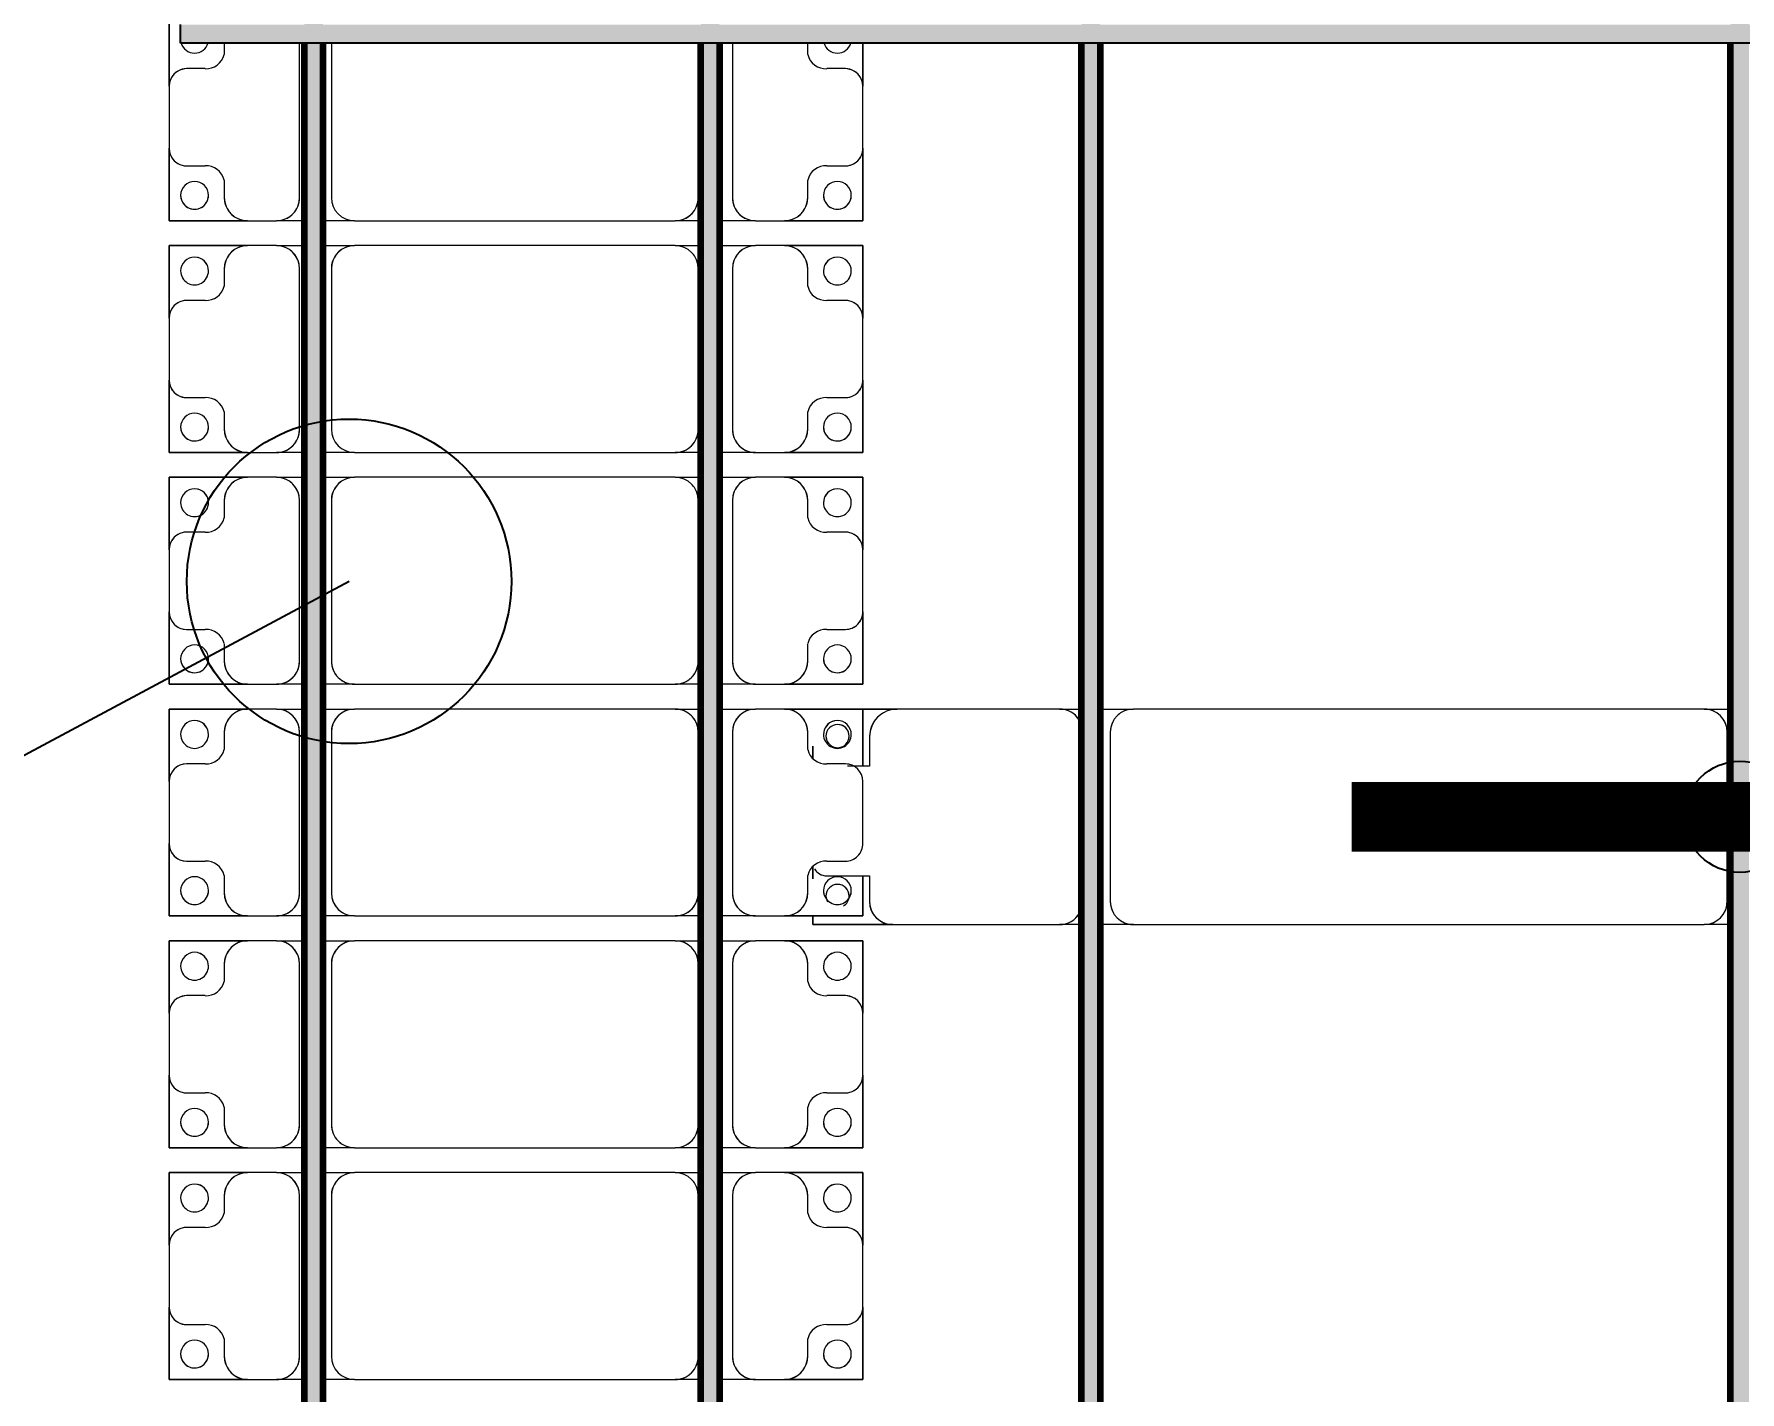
# Model space of a CAD drawing. Header units: millimetres. Extents: x -268744 to 115753, y -96240 to -10461.
# Drawn here: x -257023 to -253344, y -25556 to -22627 of the extents above; entities that cross this region are included whole.
import ezdxf

# ---------------------------------------------------------------- set-up
doc = ezdxf.new("R2010")
doc.units = ezdxf.units.MM
for name, color, linetype, lineweight in [('A-ANNO-DIMS', 211, 'Continuous', 9), ('A-ANNO-DIMS-900', 211, 'Continuous', 9), ('A-GENM', 13, 'Continuous', 9), ('S-BEAM', 12, 'Continuous', 9)]:
    doc.layers.add(name, color=color, linetype=linetype, lineweight=lineweight)
for name, color, linetype in [('GC-BICH NEO', 6, 'Continuous'), ('GC-DAY NEO', 5, 'Continuous'), ('GC-HOP 40x60 GIA CUONG', 1, 'Continuous')]:
    doc.layers.add(name, color=color, linetype=linetype)
doc.styles.add('Trebuchet MS', font='trebuc.ttf', dxfattribs={"width": 0.8, "height": 2700})
doc.dimstyles.new('Arc_Length_-_3mm_Trebuchet_MS', dxfattribs={"dimscale": 304.8, "dimtxt": 2783.567448, "dimasz": 2.952756, "dimexe": 4.429134, "dimexo": 4.429134, "dimgap": 0.885827, "dimtad": 1, "dimdec": 0, "dimrnd": 10, "dimzin": 0, "dimdsep": 46, "dimtxsty": 'Trebuchet MS', "dimblk1": 'OBLIQUE', "dimblk2": 'OBLIQUE', "dimsah": 1, "dimcen": 0.09, "dimdle": 2.952756, "dimazin": 0, "dimtfac": 1, "dimtdec": 4, "dimtix": 1, "dimtmove": 0, "dimatfit": 3, "dimfxl": 1, "dimtvp": 1, "dimtolj": 1, "dimtzin": 0, "dimarcsym": 2})

# ---------------------------------------------------------------- blocks, each defined once
blk = doc.blocks.new('Dai phaodi lai - DẢI PHAO ĐI LẠI-102111-KHUNG KẾT CẤU BÈ PIN 1')
at = {"layer": 'A-GENM', "color": 7}
for p, q in [((2340.1, 748.4), (2433.1, 748.4)), ((2433.1, 748.4), (2340.1, 748.4)), ((2566.9, 748.4), (2433.1, 748.4)), ((2566.9, 748.4), (2723.2, 748.4)), ((2723.2, 748.4), (2566.9, 748.4)), ((2723.2, 748.4), (2723.2, 579.3)), ((2723.2, 579.3), (2723.2, 748.4)), ((2776.8, 748.4), (2933.1, 748.4)), ((2776.8, 579.3), (2776.8, 748.4)), ((2776.8, 748.4), (2776.8, 579.3)), ((2933.1, 748.4), (2776.8, 748.4)), ((3066.9, 748.4), (2933.1, 748.4)), ((3066.9, 748.4), (3223.2, 748.4)), ((3223.2, 748.4), (3066.9, 748.4)), ((3223.2, 748.4), (3223.2, 579.3)), ((3223.2, 579.3), (3223.2, 748.4)), ((3276.8, 748.4), (3433.1, 748.4)), ((3276.8, 579.3), (3276.8, 748.4)), ((3276.8, 748.4), (3276.8, 579.3)), ((3433.1, 748.4), (3276.8, 748.4)), ((3566.9, 748.4), (3433.1, 748.4)), ((3566.9, 748.4), (3723.2, 748.4)), ((3723.2, 748.4), (3566.9, 748.4)), ((3723.2, 748.4), (3723.2, 579.3)), ((3723.2, 579.3), (3723.2, 748.4)), ((3776.8, 748.4), (3900.1, 748.4)), ((3776.8, 579.3), (3776.8, 748.4)), ((3776.8, 748.4), (3776.8, 579.3)), ((3900.1, 748.4), (3776.8, 748.4)), ((4066.9, 748.4), (3933.1, 748.4)), ((4136.6, 748.4), (4223.2, 748.4)), ((4223.2, 748.4), (4136.6, 748.4)), ((4223.2, 748.4), (4223.2, 579.3)), ((4223.2, 579.3), (4223.2, 748.4)), ((4276.8, 748.4), (4433.1, 748.4)), ((4276.8, 579.3), (4276.8, 748.4)), ((4276.8, 748.4), (4276.8, 579.3)), ((4433.1, 748.4), (4276.8, 748.4)), ((4566.9, 748.4), (4433.1, 748.4)), ((4566.9, 748.4), (4723.2, 748.4)), ((4723.2, 748.4), (4566.9, 748.4)), ((4723.2, 748.4), (4723.2, 579.3)), ((4723.2, 579.3), (4723.2, 748.4)), ((4776.8, 748.4), (4933.1, 748.4)), ((4776.8, 579.3), (4776.8, 748.4)), ((4776.8, 748.4), (4776.8, 579.3)), ((4933.1, 748.4), (4776.8, 748.4)), ((5066.9, 748.4), (4933.1, 748.4)), ((5066.9, 748.4), (5223.2, 748.4)), ((5223.2, 748.4), (5066.9, 748.4)), ((5223.2, 748.4), (5223.2, 579.3)), ((5223.2, 579.3), (5223.2, 748.4)), ((2395.1, 710.4), (2395.1, 670.7)), ((2604.9, 670.7), (2604.9, 710.4)), ((2895.1, 710.4), (2895.1, 670.7)), ((3104.9, 670.7), (3104.9, 710.4)), ((3395.1, 710.4), (3395.1, 670.7)), ((3604.9, 670.7), (3604.9, 710.4)), ((3895.1, 710.4), (3895.1, 670.7)), ((4104.9, 670.7), (4104.9, 710.4)), ((4395.1, 710.4), (4395.1, 670.7)), ((4604.9, 670.7), (4604.9, 710.4)), ((4895.1, 710.4), (4895.1, 670.7)), ((5104.9, 670.7), (5104.9, 710.4)), ((2364.3, 629.3), (2340.1, 629.3)), ((2673.2, 629.3), (2635.7, 629.3)), ((2864.3, 629.3), (2826.8, 629.3)), ((3173.2, 629.3), (3135.7, 629.3)), ((3364.3, 629.3), (3326.8, 629.3)), ((3673.2, 629.3), (3635.7, 629.3)), ((3864.3, 629.3), (3826.8, 629.3)), ((4173.2, 629.3), (4135.7, 629.3)), ((4364.3, 629.3), (4326.8, 629.3)), ((4673.2, 629.3), (4635.7, 629.3)), ((4864.3, 629.3), (4826.8, 629.3)), ((5173.2, 629.3), (5135.7, 629.3)), ((2723.2, 516.7), (2723.2, 579.3)), ((2776.8, 579.3), (2776.8, 516.7)), ((3223.2, 516.7), (3223.2, 579.3)), ((3276.8, 579.3), (3276.8, 516.7)), ((3723.2, 516.7), (3723.2, 579.3)), ((3776.8, 579.3), (3776.8, 516.7)), ((4223.2, 516.7), (4223.2, 579.3)), ((4276.8, 579.3), (4276.8, 516.7)), ((4723.2, 516.7), (4723.2, 579.3)), ((4776.8, 579.3), (4776.8, 516.7)), ((5223.2, 516.7), (5223.2, 579.3)), ((2723.2, 516.7), (2723.2, 438.7)), ((2723.2, 516.7), (2723.2, 438.7)), ((2776.8, 438.7), (2776.8, 516.7)), ((2776.8, 438.7), (2776.8, 516.7)), ((3223.2, 516.7), (3223.2, 438.7)), ((3223.2, 516.7), (3223.2, 438.7)), ((3276.8, 438.7), (3276.8, 516.7)), ((3276.8, 438.7), (3276.8, 516.7)), ((3723.2, 516.7), (3723.2, 438.7)), ((3723.2, 516.7), (3723.2, 438.7)), ((3776.8, 438.7), (3776.8, 516.7)), ((3776.8, 438.7), (3776.8, 516.7)), ((4223.2, 516.7), (4223.2, 438.7)), ((4223.2, 516.7), (4223.2, 438.7)), ((4276.8, 438.7), (4276.8, 516.7)), ((4276.8, 438.7), (4276.8, 516.7)), ((4723.2, 516.7), (4723.2, 438.7)), ((4723.2, 516.7), (4723.2, 438.7)), ((4776.8, 438.7), (4776.8, 516.7)), ((4776.8, 438.7), (4776.8, 516.7)), ((5223.2, 516.7), (5223.2, 438.7)), ((5223.2, 516.7), (5223.2, 438.7)), ((2340.1, 466.7), (2673.2, 466.7)), ((2826.8, 466.7), (3173.2, 466.7)), ((3326.8, 466.7), (3673.2, 466.7)), ((3826.8, 466.7), (4173.2, 466.7)), ((4326.8, 466.7), (4673.2, 466.7)), ((4826.8, 466.7), (5173.2, 466.7)), ((2673.2, 393.3), (2340.1, 393.3)), ((2723.2, 398.7), (2723.2, 343.3)), ((2723.2, 398.7), (2723.2, 343.3)), ((2776.8, 343.3), (2776.8, 398.7)), ((2776.8, 343.3), (2776.8, 398.7)), ((3173.2, 393.3), (2826.8, 393.3)), ((3223.2, 398.7), (3223.2, 343.3)), ((3223.2, 398.7), (3223.2, 343.3)), ((3276.8, 343.3), (3276.8, 398.7)), ((3276.8, 343.3), (3276.8, 398.7)), ((3673.2, 393.3), (3326.8, 393.3)), ((3723.2, 398.7), (3723.2, 343.3)), ((3723.2, 398.7), (3723.2, 343.3)), ((3776.8, 343.3), (3776.8, 398.7)), ((3776.8, 343.3), (3776.8, 398.7)), ((4173.2, 393.3), (3826.8, 393.3)), ((4223.2, 398.7), (4223.2, 343.3)), ((4223.2, 398.7), (4223.2, 343.3)), ((4276.8, 343.3), (4276.8, 398.7)), ((4276.8, 343.3), (4276.8, 398.7)), ((4673.2, 393.3), (4326.8, 393.3)), ((4723.2, 398.7), (4723.2, 343.3)), ((4723.2, 398.7), (4723.2, 343.3)), ((4776.8, 343.3), (4776.8, 398.7)), ((4776.8, 343.3), (4776.8, 398.7)), ((5173.2, 393.3), (4826.8, 393.3)), ((5223.2, 398.7), (5223.2, 343.3)), ((5223.2, 398.7), (5223.2, 343.3)), ((2723.2, -348.3), (2723.2, 343.3)), ((2776.8, 343.3), (2776.8, -348.3)), ((3223.2, -348.3), (3223.2, 343.3)), ((3276.8, 343.3), (3276.8, -348.3)), ((3723.2, -348.3), (3723.2, 343.3)), ((3776.8, 343.3), (3776.8, -348.3)), ((4223.2, -348.3), (4223.2, 343.3)), ((4276.8, 343.3), (4276.8, -348.3)), ((4723.2, -348.3), (4723.2, 343.3)), ((4776.8, 343.3), (4776.8, -348.3)), ((5223.2, -348.3), (5223.2, 343.3)), ((2723.2, -348.3), (2723.2, -416.3)), ((2723.2, -348.3), (2723.2, -416.3)), ((2776.8, -416.3), (2776.8, -348.3)), ((2776.8, -416.3), (2776.8, -348.3)), ((3223.2, -348.3), (3223.2, -416.3)), ((3223.2, -348.3), (3223.2, -416.3)), ((3276.8, -416.3), (3276.8, -348.3)), ((3276.8, -416.3), (3276.8, -348.3)), ((3723.2, -348.3), (3723.2, -416.3)), ((3723.2, -348.3), (3723.2, -416.3)), ((3776.8, -416.3), (3776.8, -348.3)), ((3776.8, -416.3), (3776.8, -348.3)), ((4223.2, -348.3), (4223.2, -416.3)), ((4223.2, -348.3), (4223.2, -416.3)), ((4276.8, -416.3), (4276.8, -348.3)), ((4276.8, -416.3), (4276.8, -348.3)), ((4723.2, -348.3), (4723.2, -416.3)), ((4723.2, -348.3), (4723.2, -416.3)), ((4776.8, -416.3), (4776.8, -348.3)), ((4776.8, -416.3), (4776.8, -348.3)), ((5223.2, -348.3), (5223.2, -416.3)), ((5223.2, -348.3), (5223.2, -416.3)), ((2340.1, -398.3), (2673.2, -398.3)), ((2826.8, -398.3), (3173.2, -398.3)), ((3326.8, -398.3), (3673.2, -398.3)), ((3826.8, -398.3), (4173.2, -398.3)), ((4326.8, -398.3), (4673.2, -398.3)), ((4826.8, -398.3), (5173.2, -398.3)), ((2673.2, -466.7), (2340.1, -466.7)), ((2723.2, -456.3), (2723.2, -516.7)), ((2723.2, -456.3), (2723.2, -516.7)), ((2776.8, -516.7), (2776.8, -456.3)), ((2776.8, -516.7), (2776.8, -456.3)), ((3173.2, -466.7), (2826.8, -466.7)), ((3223.2, -456.3), (3223.2, -516.7)), ((3223.2, -456.3), (3223.2, -516.7)), ((3276.8, -516.7), (3276.8, -456.3)), ((3276.8, -516.7), (3276.8, -456.3)), ((3673.2, -466.7), (3326.8, -466.7)), ((3723.2, -456.3), (3723.2, -516.7)), ((3723.2, -456.3), (3723.2, -516.7)), ((3776.8, -516.7), (3776.8, -456.3)), ((3776.8, -516.7), (3776.8, -456.3)), ((4173.2, -466.7), (3826.8, -466.7)), ((4223.2, -456.3), (4223.2, -516.7)), ((4223.2, -456.3), (4223.2, -516.7)), ((4276.8, -516.7), (4276.8, -456.3)), ((4276.8, -516.7), (4276.8, -456.3)), ((4673.2, -466.7), (4326.8, -466.7)), ((4723.2, -456.3), (4723.2, -516.7)), ((4723.2, -456.3), (4723.2, -516.7)), ((4776.8, -516.7), (4776.8, -456.3)), ((4776.8, -516.7), (4776.8, -456.3)), ((5173.2, -466.7), (4826.8, -466.7)), ((5223.2, -456.3), (5223.2, -516.7)), ((5223.2, -456.3), (5223.2, -516.7)), ((2723.2, -579.3), (2723.2, -516.7)), ((2776.8, -516.7), (2776.8, -579.3)), ((3223.2, -579.3), (3223.2, -516.7)), ((3276.8, -516.7), (3276.8, -579.3)), ((3723.2, -579.3), (3723.2, -516.7)), ((3776.8, -516.7), (3776.8, -579.3)), ((4223.2, -579.3), (4223.2, -516.7)), ((4276.8, -516.7), (4276.8, -579.3)), ((4723.2, -579.3), (4723.2, -516.7)), ((4776.8, -516.7), (4776.8, -579.3)), ((5223.2, -579.3), (5223.2, -516.7)), ((2723.2, -579.3), (2723.2, -748.4)), ((2723.2, -748.4), (2723.2, -579.3)), ((2776.8, -748.4), (2776.8, -579.3)), ((2776.8, -579.3), (2776.8, -748.4)), ((3223.2, -579.3), (3223.2, -748.4)), ((3223.2, -748.4), (3223.2, -579.3)), ((3276.8, -748.4), (3276.8, -579.3)), ((3276.8, -579.3), (3276.8, -748.4)), ((3723.2, -579.3), (3723.2, -748.4)), ((3723.2, -748.4), (3723.2, -579.3)), ((3776.8, -748.4), (3776.8, -579.3)), ((3776.8, -579.3), (3776.8, -748.4)), ((4223.2, -579.3), (4223.2, -748.4)), ((4223.2, -748.4), (4223.2, -579.3)), ((4276.8, -748.4), (4276.8, -579.3)), ((4276.8, -579.3), (4276.8, -748.4)), ((4723.2, -579.3), (4723.2, -748.4)), ((4723.2, -748.4), (4723.2, -579.3)), ((4776.8, -748.4), (4776.8, -579.3)), ((4776.8, -579.3), (4776.8, -748.4)), ((5223.2, -579.3), (5223.2, -748.4)), ((5223.2, -748.4), (5223.2, -579.3)), ((2340.1, -629.3), (2364.3, -629.3)), ((2635.7, -629.3), (2673.2, -629.3)), ((2826.8, -629.3), (2864.3, -629.3)), ((3135.7, -629.3), (3173.2, -629.3)), ((3326.8, -629.3), (3364.3, -629.3)), ((3635.7, -629.3), (3673.2, -629.3)), ((3826.8, -629.3), (3864.3, -629.3)), ((4135.7, -629.3), (4173.2, -629.3)), ((4326.8, -629.3), (4364.3, -629.3)), ((4635.7, -629.3), (4673.2, -629.3)), ((4826.8, -629.3), (4864.3, -629.3)), ((5135.7, -629.3), (5173.2, -629.3)), ((2395.1, -670.7), (2395.1, -710.4)), ((2604.9, -710.4), (2604.9, -670.7)), ((2895.1, -670.7), (2895.1, -710.4)), ((3104.9, -710.4), (3104.9, -670.7)), ((3395.1, -670.7), (3395.1, -710.4)), ((3604.9, -710.4), (3604.9, -670.7)), ((3895.1, -670.7), (3895.1, -710.4)), ((4104.9, -710.4), (4104.9, -670.7)), ((4395.1, -670.7), (4395.1, -710.4)), ((4604.9, -710.4), (4604.9, -670.7)), ((4895.1, -670.7), (4895.1, -710.4)), ((5104.9, -710.4), (5104.9, -670.7)), ((2433.1, -748.4), (2276.8, -748.4)), ((2276.8, -748.4), (2433.1, -748.4)), ((2433.1, -748.4), (2566.9, -748.4)), ((2723.2, -748.4), (2566.9, -748.4)), ((2566.9, -748.4), (2723.2, -748.4)), ((2933.1, -748.4), (2776.8, -748.4)), ((2776.8, -748.4), (2933.1, -748.4)), ((2933.1, -748.4), (3066.9, -748.4)), ((3223.2, -748.4), (3066.9, -748.4)), ((3066.9, -748.4), (3223.2, -748.4)), ((3433.1, -748.4), (3276.8, -748.4)), ((3276.8, -748.4), (3433.1, -748.4)), ((3433.1, -748.4), (3566.9, -748.4)), ((3723.2, -748.4), (3566.9, -748.4)), ((3566.9, -748.4), (3723.2, -748.4)), ((3933.1, -748.4), (3776.8, -748.4)), ((3776.8, -748.4), (3933.1, -748.4)), ((3933.1, -748.4), (4066.9, -748.4)), ((4223.2, -748.4), (4066.9, -748.4)), ((4066.9, -748.4), (4223.2, -748.4)), ((4433.1, -748.4), (4276.8, -748.4)), ((4276.8, -748.4), (4433.1, -748.4)), ((4433.1, -748.4), (4566.9, -748.4)), ((4723.2, -748.4), (4566.9, -748.4)), ((4566.9, -748.4), (4723.2, -748.4)), ((4933.1, -748.4), (4776.8, -748.4)), ((4776.8, -748.4), (4933.1, -748.4)), ((4933.1, -748.4), (5066.9, -748.4)), ((5223.2, -748.4), (5066.9, -748.4)), ((5066.9, -748.4), (5223.2, -748.4))]:
    blk.add_line(p, q, dxfattribs=at)
for centre, radius, start, end in [((2433.1, 710.4), 38, 90, 180), ((2433.1, 710.4), 38, 90, 180), ((2433.1, 710.4), 38, 120, 180), ((2433.1, 710.4), 38, 120, 180), ((2433.1, 710.4), 38, 90, 105), ((2433.1, 710.4), 38, 90, 105), ((2566.9, 710.4), 38, 360, 90), ((2566.9, 710.4), 38, 75, 90), ((2566.9, 710.4), 38, 360, 90), ((2566.9, 710.4), 38, 75, 90), ((2566.9, 710.4), 38, 360, 60), ((2566.9, 710.4), 38, 0, 60), ((2933.1, 710.4), 38, 90, 180), ((2933.1, 710.4), 38, 90, 180), ((2933.1, 710.4), 38, 120, 180), ((2933.1, 710.4), 38, 120, 180), ((2933.1, 710.4), 38, 90, 105), ((2933.1, 710.4), 38, 90, 105), ((3066.9, 710.4), 38, 360, 90), ((3066.9, 710.4), 38, 75, 90), ((3066.9, 710.4), 38, 360, 90), ((3066.9, 710.4), 38, 75, 90), ((3066.9, 710.4), 38, 360, 60), ((3066.9, 710.4), 38, 0, 60), ((3433.1, 710.4), 38, 90, 180), ((3433.1, 710.4), 38, 90, 180), ((3433.1, 710.4), 38, 120, 180), ((3433.1, 710.4), 38, 120, 180), ((3433.1, 710.4), 38, 90, 105), ((3433.1, 710.4), 38, 90, 105), ((3566.9, 710.4), 38, 360, 90), ((3566.9, 710.4), 38, 75, 90), ((3566.9, 710.4), 38, 360, 90), ((3566.9, 710.4), 38, 75, 90), ((3566.9, 710.4), 38, 360, 60), ((3566.9, 710.4), 38, 0, 60), ((3933.1, 710.4), 38, 90, 180), ((4066.9, 710.4), 38, 360, 90), ((4433.1, 710.4), 38, 90, 180), ((4433.1, 710.4), 38, 90, 180), ((4433.1, 710.4), 38, 120, 180), ((4433.1, 710.4), 38, 120, 180), ((4433.1, 710.4), 38, 90, 105), ((4433.1, 710.4), 38, 90, 105), ((4566.9, 710.4), 38, 0, 90), ((4566.9, 710.4), 38, 75, 90), ((4566.9, 710.4), 38, 0, 90), ((4566.9, 710.4), 38, 75, 90), ((4566.9, 710.4), 38, 0, 60), ((4566.9, 710.4), 38, 0, 60), ((4933.1, 710.4), 38, 90, 180), ((4933.1, 710.4), 38, 90, 180), ((4933.1, 710.4), 38, 120, 180), ((4933.1, 710.4), 38, 120, 180), ((4933.1, 710.4), 38, 90, 105), ((4933.1, 710.4), 38, 90, 105), ((5066.9, 710.4), 38, 360, 90), ((5066.9, 710.4), 38, 75, 90), ((5066.9, 710.4), 38, 360, 90), ((5066.9, 710.4), 38, 75, 90), ((5066.9, 710.4), 38, 360, 60), ((5066.9, 710.4), 38, 360, 60), ((2331.6, 693.3), 30, 285, 75), ((2331.6, 693.3), 30, 285, 75), ((2668.4, 693.3), 30, 90, 270), ((2668.4, 693.3), 30, 90, 270), ((2668.4, 693.3), 30, 270, 90), ((2668.4, 693.3), 30, 0, 90), ((2831.6, 693.3), 30, 90, 270), ((2831.6, 693.3), 30, 90, 180), ((2831.6, 693.3), 30, 270, 90), ((2831.6, 693.3), 30, 270, 90), ((3168.4, 693.3), 30, 90, 270), ((3168.4, 693.3), 30, 90, 270), ((3168.4, 693.3), 30, 270, 90), ((3168.4, 693.3), 30, 0, 90), ((3331.6, 693.3), 30, 90, 270), ((3331.6, 693.3), 30, 90, 180), ((3331.6, 693.3), 30, 270, 90), ((3331.6, 693.3), 30, 270, 90), ((3668.4, 693.3), 30, 90, 270), ((3668.4, 693.3), 30, 90, 270), ((3668.4, 693.3), 30, 270, 90), ((3668.4, 693.3), 30, 0, 90), ((3831.6, 693.3), 30, 90, 270), ((3831.6, 693.3), 30, 90, 180), ((3831.6, 693.3), 30, 270, 90), ((3831.6, 693.3), 30, 270, 90), ((3933.1, 710.4), 38, 150, 180), ((3933.1, 710.4), 38, 150, 180), ((4168.4, 693.3), 30, 90, 270), ((4168.4, 693.3), 30, 90, 270), ((4168.4, 693.3), 30, 270, 90), ((4168.4, 693.3), 30, 0, 90), ((4331.6, 693.3), 30, 90, 270), ((4331.6, 693.3), 30, 90, 180), ((4331.6, 693.3), 30, 270, 90), ((4331.6, 693.3), 30, 270, 90), ((4668.4, 693.3), 30, 90, 270), ((4668.4, 693.3), 30, 90, 270), ((4668.4, 693.3), 30, 270, 90), ((4668.4, 693.3), 30, 0, 90), ((4831.6, 693.3), 30, 90, 270), ((4831.6, 693.3), 30, 90, 180), ((4831.6, 693.3), 30, 270, 90), ((4831.6, 693.3), 30, 270, 90), ((5168.4, 693.3), 30, 90, 270), ((5168.4, 693.3), 30, 90, 270), ((5168.4, 693.3), 30, 270, 90), ((5168.4, 693.3), 30, 0, 90), ((2355.2, 668.2), 40, 283.1885, 3.5081), ((2644.8, 668.2), 40, 176.4919, 256.8115), ((2668.4, 693.3), 30, 270, 345), ((2831.6, 693.3), 30, 195, 270), ((2855.2, 668.2), 40, 283.1885, 3.5081), ((3144.8, 668.2), 40, 176.4919, 256.8115), ((3168.4, 693.3), 30, 270, 345), ((3331.6, 693.3), 30, 195, 270), ((3355.2, 668.2), 40, 283.1885, 3.5081), ((3644.8, 668.2), 40, 176.4919, 256.8115), ((3668.4, 693.3), 30, 270, 345), ((3831.6, 693.3), 30, 195, 270), ((3855.2, 668.2), 40, 283.1885, 3.5081), ((4144.8, 668.2), 40, 176.4919, 256.8115), ((4168.4, 693.3), 30, 270, 281.01), ((4168.4, 693.3), 30, 285, 345), ((4331.6, 693.3), 30, 195, 270), ((4355.2, 668.2), 40, 283.1885, 3.5081), ((4644.8, 668.2), 40, 176.4919, 256.8115), ((4668.4, 693.3), 30, 270, 345), ((4831.6, 693.3), 30, 195, 270), ((4855.2, 668.2), 40, 283.1885, 3.5081), ((5144.8, 668.2), 40, 176.4919, 256.8115), ((5168.4, 693.3), 30, 270, 345), ((2673.2, 579.3), 50, 0, 90), ((2673.2, 579.3), 50, 15, 90), ((2826.8, 579.3), 50, 90, 180), ((2826.8, 579.3), 50, 90, 165), ((3173.2, 579.3), 50, 0, 90), ((3173.2, 579.3), 50, 15, 90), ((3326.8, 579.3), 50, 90, 180), ((3326.8, 579.3), 50, 90, 165), ((3673.2, 579.3), 50, 0, 90), ((3673.2, 579.3), 50, 15, 90), ((3826.8, 579.3), 50, 90, 180), ((3826.8, 579.3), 50, 90, 165), ((4173.2, 579.3), 50, 0, 90), ((4173.2, 579.3), 50, 15, 89.0029), ((4326.8, 579.3), 50, 90, 180), ((4326.8, 579.3), 50, 90, 165), ((4673.2, 579.3), 50, 360, 90), ((4673.2, 579.3), 50, 15, 90), ((4826.8, 579.3), 50, 90, 180), ((4826.8, 579.3), 50, 90, 165), ((5173.2, 579.3), 50, 0, 90), ((5173.2, 579.3), 50, 15, 90), ((2673.2, 516.7), 50, 270, 0), ((2826.8, 516.7), 50, 180, 270), ((3173.2, 516.7), 50, 270, 0), ((3326.8, 516.7), 50, 180, 270), ((3673.2, 516.7), 50, 270, 0), ((3826.8, 516.7), 50, 180, 270), ((4173.2, 516.7), 50, 270, 0), ((4326.8, 516.7), 50, 180, 270), ((4673.2, 516.7), 50, 270, 0), ((4826.8, 516.7), 50, 180, 270), ((5173.2, 516.7), 50, 270, 0), ((2673.2, 516.7), 50, 270, 345), ((2826.8, 516.7), 50, 195, 270), ((3173.2, 516.7), 50, 270, 345), ((3326.8, 516.7), 50, 195, 270), ((3673.2, 516.7), 50, 270, 345), ((3826.8, 516.7), 50, 195, 270), ((4173.2, 516.7), 50, 270.9971, 345), ((4326.8, 516.7), 50, 195, 270), ((4673.2, 516.7), 50, 270, 345), ((4826.8, 516.7), 50, 195, 270), ((5173.2, 516.7), 50, 270, 345), ((2673.2, 343.3), 50, 360, 90), ((2673.2, 343.3), 50, 360, 75), ((2826.8, 343.3), 50, 90, 180), ((2826.8, 343.3), 50, 150, 180), ((2826.8, 343.3), 50, 105, 135), ((3173.2, 343.3), 50, 360, 90), ((3173.2, 343.3), 50, 360, 75), ((3326.8, 343.3), 50, 90, 180), ((3326.8, 343.3), 50, 150, 180), ((3326.8, 343.3), 50, 105, 135), ((3673.2, 343.3), 50, 360, 90), ((3673.2, 343.3), 50, 360, 75), ((3826.8, 343.3), 50, 90, 180), ((3826.8, 343.3), 50, 150, 180), ((3826.8, 343.3), 50, 105, 135), ((4173.2, 343.3), 50, 360, 90), ((4173.2, 343.3), 50, 360, 75), ((4326.8, 343.3), 50, 90, 180), ((4326.8, 343.3), 50, 150, 180), ((4326.8, 343.3), 50, 105, 135), ((4673.2, 343.3), 50, 360, 90), ((4673.2, 343.3), 50, 360, 75), ((4826.8, 343.3), 50, 90, 180), ((4826.8, 343.3), 50, 150, 180), ((4826.8, 343.3), 50, 105, 135), ((5173.2, 343.3), 50, 360, 90), ((5173.2, 343.3), 50, 360, 75), ((2673.2, -348.3), 50, 270, 360), ((2673.2, -348.3), 50, 270, 360), ((2826.8, -348.3), 50, 180, 270), ((2826.8, -348.3), 50, 195, 270), ((3173.2, -348.3), 50, 270, 360), ((3173.2, -348.3), 50, 270, 360), ((3326.8, -348.3), 50, 180, 270), ((3326.8, -348.3), 50, 195, 270), ((3673.2, -348.3), 50, 270, 360), ((3673.2, -348.3), 50, 270, 0), ((3826.8, -348.3), 50, 180, 270), ((3826.8, -348.3), 50, 195, 270), ((4173.2, -348.3), 50, 270, 360), ((4173.2, -348.3), 50, 270.9971, 360), ((4326.8, -348.3), 50, 180, 270), ((4326.8, -348.3), 50, 195, 270), ((4673.2, -348.3), 50, 270, 360), ((4673.2, -348.3), 50, 270, 0), ((4826.8, -348.3), 50, 180, 270), ((4826.8, -348.3), 50, 195, 270), ((5173.2, -348.3), 50, 270, 360), ((5173.2, -348.3), 50, 270, 360), ((2673.2, -516.7), 50, 360, 90), ((2673.2, -516.7), 50, 15, 90), ((2826.8, -516.7), 50, 90, 180), ((2826.8, -516.7), 50, 90, 165), ((3173.2, -516.7), 50, 360, 90), ((3173.2, -516.7), 50, 15, 90), ((3326.8, -516.7), 50, 90, 180), ((3326.8, -516.7), 50, 90, 165), ((3673.2, -516.7), 50, 360, 90), ((3673.2, -516.7), 50, 15, 90), ((3826.8, -516.7), 50, 90, 180), ((3826.8, -516.7), 50, 90, 165), ((4173.2, -516.7), 50, 360, 90), ((4173.2, -516.7), 50, 15, 89.0029), ((4326.8, -516.7), 50, 90, 180), ((4326.8, -516.7), 50, 90, 165), ((4673.2, -516.7), 50, 360, 90), ((4673.2, -516.7), 50, 15, 90), ((4826.8, -516.7), 50, 90, 180), ((4826.8, -516.7), 50, 90, 165), ((5173.2, -516.7), 50, 360, 90), ((5173.2, -516.7), 50, 15, 90), ((2673.2, -579.3), 50, 270, 360), ((2826.8, -579.3), 50, 180, 270), ((3173.2, -579.3), 50, 270, 360), ((3326.8, -579.3), 50, 180, 270), ((3673.2, -579.3), 50, 270, 360), ((3826.8, -579.3), 50, 180, 270), ((4173.2, -579.3), 50, 270, 360), ((4326.8, -579.3), 50, 180, 270), ((4673.2, -579.3), 50, 270, 360), ((4826.8, -579.3), 50, 180, 270), ((5173.2, -579.3), 50, 270, 360), ((2673.2, -579.3), 50, 270, 345), ((2826.8, -579.3), 50, 195, 270), ((3173.2, -579.3), 50, 270, 345), ((3326.8, -579.3), 50, 195, 270), ((3673.2, -579.3), 50, 270, 345), ((3826.8, -579.3), 50, 195, 270), ((4173.2, -579.3), 50, 270.9971, 345), ((4326.8, -579.3), 50, 195, 270), ((4673.2, -579.3), 50, 270, 345), ((4826.8, -579.3), 50, 195, 270), ((5173.2, -579.3), 50, 270, 345), ((2355.2, -668.2), 40, 356.4919, 76.8115), ((2644.8, -668.2), 40, 103.1885, 183.5081), ((2855.2, -668.2), 40, 356.4919, 76.8115), ((3144.8, -668.2), 40, 103.1885, 183.5081), ((3355.2, -668.2), 40, 356.4919, 76.8115), ((3644.8, -668.2), 40, 103.1885, 183.5081), ((3855.2, -668.2), 40, 356.4919, 76.8115), ((4144.8, -668.2), 40, 103.1885, 183.5081), ((4355.2, -668.2), 40, 356.4919, 76.8115), ((4644.8, -668.2), 40, 103.1885, 183.5081), ((4855.2, -668.2), 40, 356.4919, 76.8115), ((5144.8, -668.2), 40, 103.1885, 183.5081), ((2331.6, -693.3), 30, 285, 75), ((2331.6, -693.3), 30, 285, 75), ((2668.4, -693.3), 30, 90, 270), ((2668.4, -693.3), 30, 90, 270), ((2668.4, -693.3), 30, 270, 90), ((2668.4, -693.3), 30, 15, 90), ((2668.4, -693.3), 30, 270, 360), ((2831.6, -693.3), 30, 90, 270), ((2831.6, -693.3), 30, 180, 270), ((2831.6, -693.3), 30, 90, 165), ((2831.6, -693.3), 30, 270, 90), ((2831.6, -693.3), 30, 270, 90), ((3168.4, -693.3), 30, 90, 270), ((3168.4, -693.3), 30, 90, 270), ((3168.4, -693.3), 30, 270, 90), ((3168.4, -693.3), 30, 15, 90), ((3168.4, -693.3), 30, 270, 360), ((3331.6, -693.3), 30, 90, 270), ((3331.6, -693.3), 30, 180, 270), ((3331.6, -693.3), 30, 90, 165), ((3331.6, -693.3), 30, 270, 90), ((3331.6, -693.3), 30, 270, 90), ((3668.4, -693.3), 30, 90, 270), ((3668.4, -693.3), 30, 90, 270), ((3668.4, -693.3), 30, 270, 90), ((3668.4, -693.3), 30, 15, 90), ((3668.4, -693.3), 30, 270, 360), ((3831.6, -693.3), 30, 90, 270), ((3831.6, -693.3), 30, 180, 270), ((3831.6, -693.3), 30, 90, 165), ((3831.6, -693.3), 30, 270, 90), ((3831.6, -693.3), 30, 270, 90), ((4168.4, -693.3), 30, 90, 270), ((4168.4, -693.3), 30, 90, 270), ((4168.4, -693.3), 30, 270, 90), ((4168.4, -693.3), 30, 78.99, 90), ((4168.4, -693.3), 30, 270, 360), ((4168.4, -693.3), 30, 15, 75), ((4331.6, -693.3), 30, 90, 270), ((4331.6, -693.3), 30, 180, 270), ((4331.6, -693.3), 30, 90, 165), ((4331.6, -693.3), 30, 270, 90), ((4331.6, -693.3), 30, 270, 90), ((4668.4, -693.3), 30, 90, 270), ((4668.4, -693.3), 30, 90, 270), ((4668.4, -693.3), 30, 270, 90), ((4668.4, -693.3), 30, 15, 90), ((4668.4, -693.3), 30, 270, 360), ((4831.6, -693.3), 30, 90, 270), ((4831.6, -693.3), 30, 180, 270), ((4831.6, -693.3), 30, 90, 165), ((4831.6, -693.3), 30, 270, 90), ((4831.6, -693.3), 30, 270, 90), ((5168.4, -693.3), 30, 90, 270), ((5168.4, -693.3), 30, 90, 270), ((5168.4, -693.3), 30, 270, 90), ((5168.4, -693.3), 30, 15, 90), ((5168.4, -693.3), 30, 270, 360), ((2433.1, -710.4), 38, 180, 270), ((2433.1, -710.4), 38, 180, 240), ((2433.1, -710.4), 38, 180, 270), ((2433.1, -710.4), 38, 180, 240), ((2566.9, -710.4), 38, 270, 360), ((2566.9, -710.4), 38, 270, 360), ((2566.9, -710.4), 38, 300, 360), ((2566.9, -710.4), 38, 300, 360), ((2933.1, -710.4), 38, 180, 270), ((2933.1, -710.4), 38, 180, 240), ((2933.1, -710.4), 38, 180, 270), ((2933.1, -710.4), 38, 180, 240), ((3066.9, -710.4), 38, 270, 0), ((3066.9, -710.4), 38, 270, 360), ((3066.9, -710.4), 38, 300, 0), ((3066.9, -710.4), 38, 300, 360), ((3433.1, -710.4), 38, 180, 270), ((3433.1, -710.4), 38, 180, 240), ((3433.1, -710.4), 38, 180, 270), ((3433.1, -710.4), 38, 180, 240), ((3566.9, -710.4), 38, 270, 360), ((3566.9, -710.4), 38, 270, 360), ((3566.9, -710.4), 38, 300, 360), ((3566.9, -710.4), 38, 300, 360), ((3933.1, -710.4), 38, 180, 270), ((3933.1, -710.4), 38, 180, 240), ((3933.1, -710.4), 38, 180, 270), ((3933.1, -710.4), 38, 180, 240), ((4066.9, -710.4), 38, 270, 360), ((4066.9, -710.4), 38, 270, 360), ((4066.9, -710.4), 38, 300, 360), ((4066.9, -710.4), 38, 300, 360), ((4433.1, -710.4), 38, 180, 270), ((4433.1, -710.4), 38, 180, 240), ((4433.1, -710.4), 38, 180, 270), ((4433.1, -710.4), 38, 180, 240), ((4566.9, -710.4), 38, 270, 360), ((4566.9, -710.4), 38, 270, 360), ((4566.9, -710.4), 38, 300, 360), ((4566.9, -710.4), 38, 300, 360), ((4933.1, -710.4), 38, 180, 270), ((4933.1, -710.4), 38, 180, 240), ((4933.1, -710.4), 38, 180, 270), ((4933.1, -710.4), 38, 180, 240), ((5066.9, -710.4), 38, 270, 360), ((5066.9, -710.4), 38, 270, 360), ((5066.9, -710.4), 38, 300, 0), ((5066.9, -710.4), 38, 300, 360), ((2433.1, -710.4), 38, 255, 270), ((2433.1, -710.4), 38, 255, 270), ((2566.9, -710.4), 38, 270, 285), ((2566.9, -710.4), 38, 270, 285), ((2933.1, -710.4), 38, 255, 270), ((2933.1, -710.4), 38, 255, 270), ((3066.9, -710.4), 38, 270, 285), ((3066.9, -710.4), 38, 270, 285), ((3433.1, -710.4), 38, 255, 270), ((3433.1, -710.4), 38, 255, 270), ((3566.9, -710.4), 38, 270, 285), ((3566.9, -710.4), 38, 270, 285), ((3933.1, -710.4), 38, 255, 270), ((3933.1, -710.4), 38, 255, 270), ((4066.9, -710.4), 38, 270, 285), ((4066.9, -710.4), 38, 270, 285), ((4433.1, -710.4), 38, 255, 270), ((4433.1, -710.4), 38, 255, 270), ((4566.9, -710.4), 38, 270, 285), ((4566.9, -710.4), 38, 270, 285), ((4933.1, -710.4), 38, 255, 270), ((4933.1, -710.4), 38, 255, 270), ((5066.9, -710.4), 38, 270, 285), ((5066.9, -710.4), 38, 270, 285)]:
    blk.add_arc(centre, radius, start, end, dxfattribs=at)
blk = doc.blocks.new('Dầm C52 - Dầm C52-102502-KHUNG KẾT CẤU BÈ PIN 1')
at = {"layer": 'S-BEAM', "lineweight": 140}
h = blk.add_hatch(color=1, dxfattribs=at)
h.paths.add_polyline_path([(-25480.9, 20), (-25480.9, -20), (-25440.9, -20), (-25440.9, 20)])
h.paths.add_polyline_path([(-25400.9, 20), (-25400.9, -20), (-19440.9, -20), (-19443, 20), (-24983.5, 20)])
h.paths.add_polyline_path([(-19400.9, 20), (-19400.9, -20), (-13440.9, -20), (-13440.9, 20), (-18981.3, 20)])
h.paths.add_polyline_path([(-13400.9, -20), (-7440.9, -20), (-7440.9, 20), (-13400.9, 20)])
h.paths.add_polyline_path([(-7400.9, -20), (-1440.9, -20), (-1440.9, 20), (-7400.9, 20)])
h.paths.add_polyline_path([(-1400.9, -20), (4559.1, -20), (4559.1, 20), (-1400.9, 20)])
h.paths.add_polyline_path([(4599.1, 20), (4599.1, -20), (10559.1, -20), (10559.1, 20), (5027.2, 20)])
h.paths.add_polyline_path([(10599.1, -20), (16559.1, -20), (16559.1, 20), (10599.1, 20)])
h.paths.add_polyline_path([(16599.1, 20), (16599.1, -20), (22559.1, -20), (22559.1, 20), (17031.5, 20)])
h.paths.add_polyline_path([(22599.1, -20), (25259.1, -20), (25259.1, 20), (22599.1, 20)])
h.paths.add_polyline_path([(25299.1, -20), (25480.9, -20), (25480.9, 20), (25299.1, 20)])
at = {"layer": 'S-BEAM', "color": 1, "lineweight": 140}
for p, q in [((16599.1, 20), (22559.1, 20)), ((22559.1, -20), (16599.1, -20))]:
    blk.add_line(p, q, dxfattribs=at)
blk = doc.blocks.new('Dầm C52 - Dầm C52-V1-KHUNG KẾT CẤU BÈ PIN 1')
at = {"layer": 'S-BEAM', "lineweight": 140}
h = blk.add_hatch(color=1, dxfattribs=at)
h.paths.add_polyline_path([(-25480.9, 20), (-25480.9, -20), (-25440.9, -20), (-25445.2, 20)])
h.paths.add_polyline_path([(-25400.9, -20), (-19440.9, -20), (-19443, 20), (-25400.9, 20)])
h.paths.add_polyline_path([(-19400.9, 20), (-19400.9, -20), (-13440.9, -20), (-13440.9, 20), (-18981.3, 20)])
h.paths.add_polyline_path([(-13400.9, -20), (-7440.9, -20), (-7440.9, 20), (-13400.9, 20)])
h.paths.add_polyline_path([(-7400.9, 20), (-7400.9, -20), (-1440.9, -20), (-1440.9, 20), (-6977, 20)])
h.paths.add_polyline_path([(-1400.9, -20), (4559.1, -20), (4559.1, 20), (-1400.9, 20)])
h.paths.add_polyline_path([(4599.1, 20), (4599.1, -20), (10559.1, -20), (10559.1, 20), (5027.2, 20)])
h.paths.add_polyline_path([(10599.1, -20), (16559.1, -20), (16559.1, 20), (10599.1, 20)])
h.paths.add_polyline_path([(16599.1, 20), (16599.1, -20), (22559.1, -20), (22559.1, 20), (17031.5, 20)])
h.paths.add_polyline_path([(22599.1, -20), (25259.1, -20), (25259.1, 20), (22599.1, 20)])
h.paths.add_polyline_path([(25299.1, -20), (25480.9, -20), (25480.9, 20), (25299.1, 20)])
at = {"layer": 'S-BEAM', "color": 1, "lineweight": 140}
for p, q in [((16599.1, 20), (22559.1, 20)), ((22559.1, -20), (16599.1, -20))]:
    blk.add_line(p, q, dxfattribs=at)
blk = doc.blocks.new('Dầm C52 - Dầm C52-V2-KHUNG KẾT CẤU BÈ PIN 1')
at = {"layer": 'S-BEAM', "lineweight": 140}
h = blk.add_hatch(color=1, dxfattribs=at)
h.paths.add_polyline_path([(-25480.9, 20), (-25480.9, -20), (-25440.9, -20), (-25440.9, 20)])
h.paths.add_polyline_path([(-25400.9, 20), (-25400.9, -20), (-19440.9, -20), (-19443, 20), (-24983.5, 20)])
h.paths.add_polyline_path([(-19400.9, 20), (-19400.9, -20), (-13440.9, -20), (-13440.9, 20), (-18519.6, 20)])
h.paths.add_polyline_path([(-13400.9, -20), (-7440.9, -20), (-7440.9, 20), (-13400.9, 20)])
h.paths.add_polyline_path([(-7400.9, 20), (-7400.9, -20), (-1440.9, -20), (-1440.9, 20), (-6515.3, 20)])
h.paths.add_polyline_path([(-1400.9, 20), (-1400.9, -20), (4559.1, -20), (4559.1, 20), (-974.9, 20)])
h.paths.add_polyline_path([(4599.1, -20), (10559.1, -20), (10559.1, 20), (4599.1, 20)])
h.paths.add_polyline_path([(10599.1, -20), (16559.1, -20), (16559.1, 20), (10599.1, 20)])
h.paths.add_polyline_path([(16599.1, 20), (16599.1, -20), (22559.1, -20), (22559.1, 20), (17493.2, 20)])
h.paths.add_polyline_path([(22599.1, 20), (22599.1, -20), (25259.1, -20), (25259.1, 20), (23033.7, 20)])
h.paths.add_polyline_path([(25299.1, -20), (25480.9, -20), (25480.9, 20), (25299.1, 20)])
at = {"layer": 'S-BEAM', "color": 1, "lineweight": 140}
for p, q in [((16599.1, 20), (22559.1, 20)), ((22559.1, -20), (16599.1, -20))]:
    blk.add_line(p, q, dxfattribs=at)
blk = doc.blocks.new('Dầm C52 - Dầm C52-102503-KHUNG KẾT CẤU BÈ PIN 1')
at = {"layer": 'S-BEAM', "lineweight": 140}
h = blk.add_hatch(color=1, dxfattribs=at)
h.paths.add_polyline_path([(-25480.9, 20), (-25480.9, -20), (-25440.9, -20), (-25440.9, 20)])
h.paths.add_polyline_path([(-25400.9, 20), (-25400.9, -20), (-19440.9, -20), (-19443, 20), (-24983.5, 20)])
h.paths.add_polyline_path([(-19400.9, 20), (-19400.9, -20), (-13440.9, -20), (-13440.9, 20), (-17596.2, 20)])
h.paths.add_polyline_path([(-13400.9, -20), (-7440.9, -20), (-7440.9, 20), (-13400.9, 20)])
h.paths.add_polyline_path([(-7400.9, -20), (-1440.9, -20), (-1440.9, 20), (-7400.9, 20)])
h.paths.add_polyline_path([(-1400.9, -20), (4559.1, -20), (4559.1, 20), (-1400.9, 20)])
h.paths.add_polyline_path([(4599.1, -20), (10559.1, -20), (10559.1, 20), (4599.1, 20)])
h.paths.add_polyline_path([(10599.1, 20), (10599.1, -20), (16559.1, -20), (16559.1, 20), (11952.8, 20)])
h.paths.add_polyline_path([(16599.1, -20), (22559.1, -20), (22559.1, 20), (16599.1, 20)])
h.paths.add_polyline_path([(22599.1, -20), (25259.1, -20), (25259.1, 20), (22599.1, 20)])
h.paths.add_polyline_path([(25299.1, -20), (25441.8, -20), (25441.8, 20), (25299.1, 20)])
at = {"layer": 'S-BEAM', "color": 1, "lineweight": 140}
blk.add_line((16599.1, 20), (22559.1, 20), dxfattribs=at)
blk = doc.blocks.new('Dai phao do pin - DẢI PHAO ĐỠ PIN-V23-KHUNG KẾT CẤU BÈ PIN 1')
at = {"layer": 'A-GENM', "color": 7}
for p, q in [((-1312.2, 241.6), (-1129.7, 241.6)), ((-1129.7, 241.6), (-1312.2, 241.6)), ((-779.7, 241.6), (-1129.7, 241.6)), ((-779.7, 241.6), (-732.4, 241.6)), ((-779.7, 241.6), (-732.4, 241.6)), ((-692.4, 241.6), (-620.3, 241.6)), ((-692.4, 241.6), (-620.3, 241.6)), ((610.3, 241.6), (-620.3, 241.6)), ((610.3, 241.6), (667.6, 241.6)), ((610.3, 241.6), (667.6, 241.6)), ((-670.3, 191.6), (-670.3, -173.4)), ((660.3, -173.4), (660.3, 191.6)), ((-1312.2, 135.1), (-1312.2, 161.7)), ((-1312.2, 161.7), (-1312.2, 135.1)), ((-1189.7, 181.6), (-1189.7, 118.2)), ((-1189.7, 118.2), (-1236.8, 118.2)), ((-1312.2, -125.1), (-1312.2, -98.4)), ((-1312.2, -98.4), (-1312.2, -125.1)), ((-1282.2, -118.2), (-1189.7, -118.2)), ((-1189.7, -118.2), (-1189.7, -173.4)), ((-1312.2, -223.4), (-1312.2, -203.7)), ((-1312.2, -203.7), (-1312.2, -223.4)), ((-1139.7, -223.4), (-1312.2, -223.4)), ((-1312.2, -223.4), (-1139.7, -223.4)), ((-1139.7, -223.4), (-779.7, -223.4)), ((-732.4, -223.4), (-779.7, -223.4)), ((-732.4, -223.4), (-779.7, -223.4)), ((-620.3, -223.4), (-692.4, -223.4)), ((-620.3, -223.4), (-692.4, -223.4)), ((-620.3, -223.4), (610.3, -223.4)), ((667.6, -223.4), (610.3, -223.4)), ((667.6, -223.4), (610.3, -223.4))]:
    blk.add_line(p, q, dxfattribs=at)
for centre, radius, start, end in [((-1129.7, 181.6), 60, 90, 180), ((-1129.7, 181.6), 60, 120, 180), ((-779.7, 191.6), 50, 30, 90), ((-779.7, 191.6), 50, 30, 75), ((-620.3, 191.6), 50, 90, 180), ((-620.3, 191.6), 50, 105, 135), ((610.3, 191.6), 50, 360, 90), ((610.3, 191.6), 50, 60, 90), ((-1258.6, 183.2), 25, 0, 180), ((-1258.6, 183.2), 25, 90, 180), ((-1258.6, 183.2), 25, 0, 75), ((-620.3, 191.6), 50, 150, 180), ((610.3, 191.6), 50, 15, 30), ((-1258.6, 183.2), 25, 180, 0), ((-1258.6, 183.2), 25, 180, 300), ((-1258.6, 183.2), 25, 330, 360), ((-1282.2, -88.2), 30, 210, 270), ((-1282.2, -88.2), 30, 210, 255), ((-1282.2, -88.2), 30, 225, 255), ((-1282.2, -88.2), 30, 225, 255), ((-1258.6, -161.8), 25, 0, 180), ((-1258.6, -161.8), 25, 90, 180), ((-1258.6, -161.8), 25, 15, 75), ((-1258.6, -161.8), 25, 180, 210), ((-1258.6, -161.8), 25, 180, 210), ((-1258.6, -161.8), 25, 300, 0), ((-1258.6, -161.8), 25, 300, 360), ((-1258.6, -161.8), 25, 0, 14.0642), ((-1139.7, -173.4), 50, 180, 270), ((-1139.7, -173.4), 50, 180, 255), ((-620.3, -173.4), 50, 180, 270), ((-620.3, -173.4), 50, 180, 210), ((610.3, -173.4), 50, 270, 360), ((610.3, -173.4), 50, 330, 360), ((-779.7, -173.4), 50, 270, 330), ((-779.7, -173.4), 50, 285, 330), ((-620.3, -173.4), 50, 240, 270), ((610.3, -173.4), 50, 285, 300)]:
    blk.add_arc(centre, radius, start, end, dxfattribs=at)
blk = doc.blocks.new('Dầm C52 - Hộp 40x60-104813-KHUNG KẾT CẤU BÈ PIN 1')
at = {"layer": 'S-BEAM', "lineweight": 25}
blk.add_hatch(color=4, dxfattribs=at).paths.add_polyline_path([(-145811, -20), (145811, -20), (145811, 20), (-145811, 20)])
at = {"layer": 'S-BEAM', "color": 4, "lineweight": 25}
for p, q in [((-145811, -20), (-145811, 20)), ((145811, -20), (-145811, -20))]:
    blk.add_line(p, q, dxfattribs=at)
blk = doc.blocks.new('be pin 1_rvt-1-KHUNG KẾT CẤU BÈ PIN 1')
at = {"layer": 'A-GENM', "lineweight": 9, "rotation": 270.0000000003262}
blk.add_blockref('Dai phaodi lai - DẢI PHAO ĐI LẠI-102111-KHUNG KẾT CẤU BÈ PIN 1', (-255984, -20306.4), dxfattribs=at)
at = {"layer": 'A-GENM', "lineweight": 9}
blk.add_blockref('Dai phao do pin - DẢI PHAO ĐỠ PIN-V23-KHUNG KẾT CẤU BÈ PIN 1', (-254031.8, -24324.7), dxfattribs=at)
at = {"layer": 'S-BEAM', "lineweight": 9, "rotation": 90.00000000032618}
for name, p in [('Dầm C52 - Dầm C52-102502-KHUNG KẾT CẤU BÈ PIN 1', (-256420.3, -45205.6)), ('Dầm C52 - Dầm C52-V1-KHUNG KẾT CẤU BÈ PIN 1', (-255565.3, -45205.6)), ('Dầm C52 - Dầm C52-V2-KHUNG KẾT CẤU BÈ PIN 1', (-254744.1, -45205.6)), ('Dầm C52 - Dầm C52-102503-KHUNG KẾT CẤU BÈ PIN 1', (-253344.1, -45205.6))]:
    blk.add_blockref(name, p, dxfattribs=at)
at = {"layer": 'S-BEAM', "lineweight": 9}
blk.add_blockref('Dầm C52 - Hộp 40x60-104813-KHUNG KẾT CẤU BÈ PIN 1', (-110896.7, -22626.5), dxfattribs=at)
blk = doc.blocks.new('DIMBLOCK1-KHUNG KẾT CẤU BÈ PIN 1')
at = {"layer": 'A-ANNO-DIMS-900', "transparency": 16777216}
for p, q in [((-264977.8, -71224.7), (-264977.8, -19406.4)), ((-264977.8, -20306.4), (-266327.8, -20306.4)), ((-264977.8, -20306.4), (-258082.4, -20306.4)), ((-264977.8, -70324.7), (-266327.8, -70324.7)), ((-264977.8, -70324.7), (-256693.9, -70324.7))]:
    blk.add_line(p, q, dxfattribs=at)
at = {"layer": 'A-ANNO-DIMS-900', "lineweight": 70, "transparency": 16777216}
for p, q in [((-264977.8, -20306.4), (-265427.8, -19856.4)), ((-264977.8, -20306.4), (-264527.8, -20756.4)), ((-264977.8, -70324.7), (-265427.8, -69874.7)), ((-264977.8, -70324.7), (-264527.8, -70774.7))]:
    blk.add_line(p, q, dxfattribs=at)
at = {"layer": 'A-ANNO-DIMS-900', "color": 0, "transparency": 16777216, "insert": (-268702.7, -48854), "char_height": 2700, "width": 8492.24, "attachment_point": 1, "rotation": 90, "line_spacing_factor": 1.048425, "style": 'Trebuchet MS'}
blk.add_mtext('50020', dxfattribs=at)
blk = doc.blocks.new('_Oblique')
at = {"color": 0, "linetype": 'ByBlock', "lineweight": -2}
blk.add_line((-0.5, -0.5), (0.5, 0.5), dxfattribs=at)

msp = doc.modelspace()

# ---------------------------------------------------------------- linework, layer by layer
at = {"layer": 'GC-BICH NEO'}
msp.add_circle((-256344, -23807.6), 350, dxfattribs=at)
at = {"layer": 'GC-DAY NEO'}
msp.add_line((-256344, -23807.6), (-263394.2, -27588.4), dxfattribs=at)
at = {"layer": 'GC-HOP 40x60 GIA CUONG', "const_width": 150}
msp.add_lwpolyline([(-254181.4, -24315.6), (-239181.4, -24315.6)], dxfattribs=at)
at = {"layer": 'GC-HOP 40x60 GIA CUONG'}
msp.add_circle((-253344.1, -24315.6), 120, dxfattribs=at)

# ---------------------------------------------------------------- block references
at = {"lineweight": 5}
msp.add_blockref('be pin 1_rvt-1-KHUNG KẾT CẤU BÈ PIN 1', (0, 0), dxfattribs=at)

# ---------------------------------------------------------------- dimensions: what is measured, and where the dimension line sits
at = {"layer": 'A-ANNO-DIMS'}
dim = msp.add_linear_dim(base=(-264977.8, -20306.4), p1=(-255343.9, -70324.7), p2=(-256732.4, -20306.4), angle=270, dimstyle='Arc_Length_-_3mm_Trebuchet_MS', override={"dimpost": '<>', "dimfxl": 50037.609472}, dxfattribs=at)
dim.commit()
dim.dimension.update_dxf_attribs({"geometry": 'DIMBLOCK1-KHUNG KẾT CẤU BÈ PIN 1', "text_midpoint": (-266621.5, -45315.6)})

doc.saveas('drawing.dxf')
